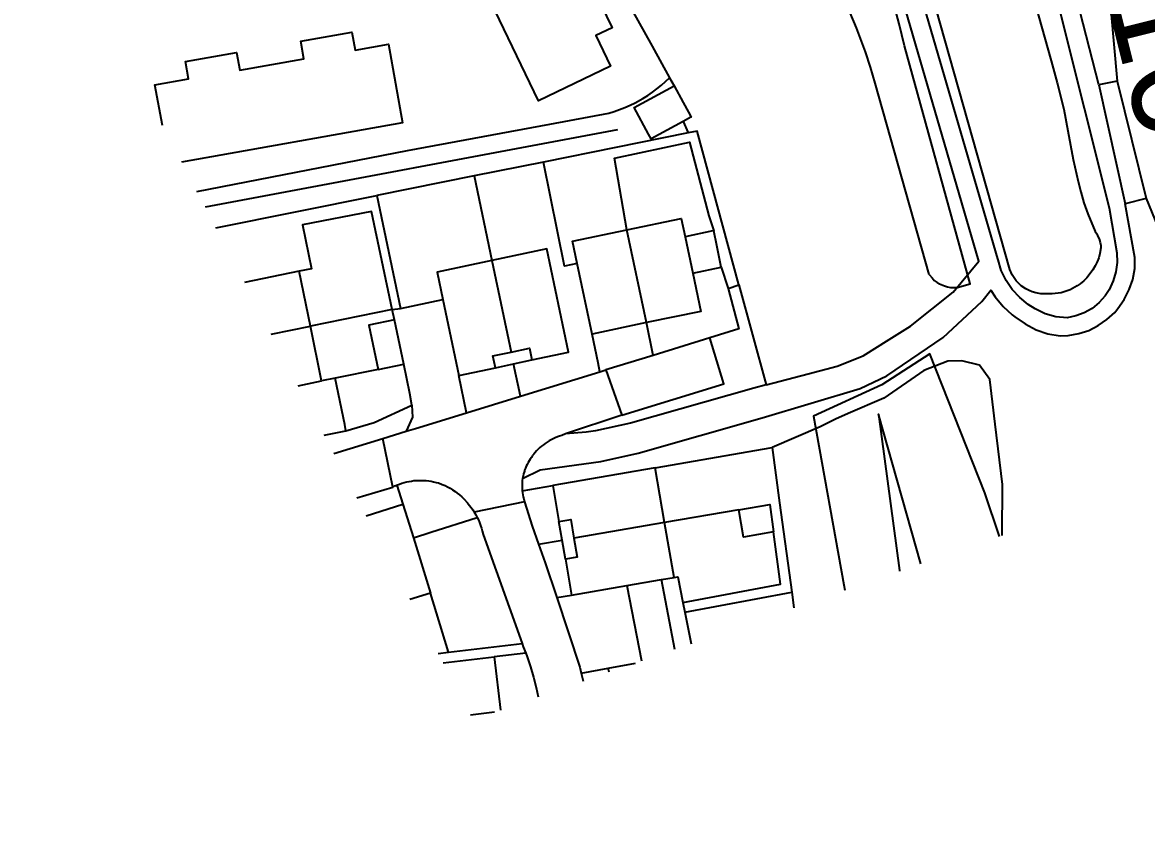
# Model space of a CAD drawing. Header units: millimetres. Extents: x 111502 to 977541, y 8702 to 1044108.
# Drawn here: x 488531.1 to 488643.5, y 238298.5 to 238380.5 of the extents above; entities that cross this region are included whole.
import ezdxf

# ---------------------------------------------------------------- set-up
doc = ezdxf.new("R2010")
doc.units = ezdxf.units.MM
doc.header["$LTSCALE"] = 0.25
doc.linetypes.add('DASHED2', pattern=[9.525, 6.35, -3.175])
doc.layers.add('E HVSS As Laid HV', color=10, linetype='Continuous')
doc.layers.add('X HVSS Site Background', color=8, linetype='Continuous')
doc.styles.add('Arial', font='arial.ttf')

# ---------------------------------------------------------------- blocks, each defined once
blk = doc.blocks.new('OS MAP 060722')
at = {"layer": 'X HVSS Site Background'}
for points in [[(-205.11, -781.99), (-200.93, -780.9), (-198.03, -780.14), (-195.43, -779.1), (-192.84, -777.48), (-190.7, -776.12), (-186.43, -772.75), (-183.87, -769.65), (-195.28, -730.41)], [(-188.83, -770.96), (-188.53, -771.31), (-188.33, -771.56), (-188.03, -771.76), (-187.78, -771.91), (-187.28, -772.11), (-186.98, -772.21), (-186.68, -772.26), (-186.03, -772.26), (-184.73, -771.91), (-191.28, -748.11), (-191.83, -745.91), (-192.33, -744.06)], [(-188.83, -770.96), (-194.23, -751.86), (-194.68, -750.26), (-195.18, -748.71), (-196.08, -746.31), (-196.73, -744.81)], [(-236.33, -720.43), (-230.99, -729.67), (-224.66, -736), (-223, -736.49), (-216.52, -748.16), (-214.77, -751.31)], [(-178.38, -734.26), (-170.83, -764.31), (-170.08, -768.81), (-170.03, -769.76), (-170.18, -770.71), (-170.43, -771.61), (-170.83, -772.51), (-171.23, -773.11), (-171.83, -773.76), (-172.53, -774.36), (-173.33, -774.81), (-174.18, -775.11), (-175.03, -775.31), (-176.18, -775.21), (-177.23, -774.91), (-178.23, -774.41), (-178.93, -773.96), (-179.78, -773.26), (-180.53, -772.46), (-181.13, -771.56), (-181.63, -770.56), (-181.93, -769.51), (-181.98, -769.41), (-193.48, -729.86)], [(-171.78, -768.86), (-171.88, -769.31), (-172.03, -769.71), (-172.23, -770.11), (-172.48, -770.51), (-172.83, -771.01), (-173.08, -771.31), (-173.38, -771.61), (-173.73, -771.91), (-174.03, -772.11), (-174.73, -772.51), (-175.63, -772.81), (-176.53, -772.91), (-177.68, -772.91), (-178.18, -772.81), (-178.53, -772.71), (-178.83, -772.56), (-179.18, -772.41), (-179.63, -772.11), (-180.13, -771.61), (-180.53, -771.01), (-180.78, -770.46), (-192.33, -729.56)], [(-180.38, -736.31), (-176.63, -749.61), (-176.03, -751.81), (-175.38, -754.46), (-174.98, -756.61), (-174.43, -759.46), (-173.93, -761.66), (-173.68, -762.71), (-173.38, -763.81), (-172.98, -764.91), (-172.23, -766.66), (-172.08, -766.91), (-171.98, -767.16), (-171.83, -767.41), (-171.73, -767.76), (-171.68, -768.06), (-171.68, -768.31), (-171.78, -768.86)], [(-171.88, -752.01), (-176.58, -733.71)], [(-171.63, -733.86), (-170.03, -751.66)], [(-224.39, -742.41), (-222.77, -741.62), (-220.51, -746.31), (-222.13, -747.09), (-220.66, -750.15), (-227.87, -753.62), (-233.08, -742.79), (-225.88, -739.32), (-224.39, -742.41)], [(-265.45, -756.09), (-266.2, -752.03), (-262.84, -751.42), (-263.16, -749.67), (-258.06, -748.78), (-257.73, -750.56), (-251.32, -749.43), (-251.62, -747.66), (-246.52, -746.75), (-246.2, -748.55), (-242.85, -747.95), (-241.45, -755.82), (-263.55, -759.74)], [(-262.01, -762.69), (-240.96, -758.58), (-226.74, -755.96), (-220.85, -754.83), (-220.31, -754.67), (-219.77, -754.48), (-219.24, -754.28), (-218.72, -754.05), (-218.21, -753.8), (-217.43, -753.37), (-216.95, -753.07), (-216.48, -752.75), (-216.03, -752.41), (-215.58, -752.05), (-214.77, -751.31)], [(-214.77, -751.31), (-214.32, -752.11)], [(-213.41, -755.67), (-216.61, -757.42), (-216.88, -756.94), (-218.32, -754.29), (-214.32, -752.11)], [(-214.32, -752.11), (-214.32, -752.12), (-213.41, -753.77), (-212.87, -754.75), (-212.61, -755.23), (-212.65, -755.25), (-213.41, -755.67)], [(-170.03, -751.66), (-171.88, -752.01)], [(-171.88, -752.01), (-169.23, -763.91)], [(-170.03, -751.66), (-167.13, -763.36)], [(-213.41, -755.67), (-212.92, -756.82)], [(-219.97, -756.5), (-261.19, -764.24)], [(-212.92, -756.82), (-227.37, -759.73)], [(-207.85, -772), (-212.02, -756.64), (-212.92, -756.82)], [(-219.03, -766.51), (-220.27, -759.35), (-212.79, -757.75), (-210.84, -765.1), (-210.36, -766.6)], [(-227.37, -759.73), (-234.31, -761.12)], [(-224, -769.87), (-225.27, -770.14), (-227.37, -759.73)], [(-234.31, -761.12), (-244.01, -763.07)], [(-234.31, -761.12), (-232.53, -769.57)], [(-260.11, -766.32), (-244.01, -763.07)], [(-244.01, -763.07), (-241.67, -774.38)], [(-167.13, -763.36), (-169.23, -763.91)], [(-167.13, -763.36), (-159.43, -782.16), (-157.97, -788.85)], [(-242.49, -774.47), (-244.56, -764.66), (-251.45, -766.02), (-250.56, -770.41), (-251.77, -770.65)], [(-229.46, -791.36), (-227.69, -790.49), (-221.65, -789.65), (-217.91, -788.82), (-205.51, -785.29), (-195.73, -782.37), (-193.04, -781.09), (-187.44, -777.26), (-183.57, -773.67), (-182.65, -772.52), (-182.23, -773.21), (-181.43, -774.16), (-180.53, -775.01), (-180.28, -775.21), (-179.23, -775.91), (-178.13, -776.51), (-176.98, -776.91), (-175.73, -777.11), (-174.93, -777.06), (-173.88, -776.86), (-172.88, -776.56), (-171.93, -776.06), (-171.08, -775.46), (-170.28, -774.76), (-169.98, -774.36), (-169.33, -773.46), (-168.83, -772.46), (-168.48, -771.46), (-168.28, -770.36), (-168.28, -769.26), (-169.23, -763.91)], [(-219.03, -766.51), (-213.6, -765.38), (-213.21, -767.2)], [(-224, -769.87), (-224.46, -767.65), (-219.03, -766.51)], [(-217.09, -775.78), (-219.03, -766.51)], [(-210.36, -766.6), (-210.43, -766.62), (-213.21, -767.2)], [(-213.21, -767.2), (-212.46, -770.83)], [(-209.6, -770.23), (-210.05, -768.07), (-210.36, -766.6)], [(-228.53, -779.51), (-224.86, -778.74), (-227.04, -768.41), (-232.53, -769.57)], [(-232.53, -769.57), (-238.01, -770.72), (-237.42, -773.48)], [(-232.53, -769.57), (-230.6, -778.72)], [(-222.52, -776.92), (-224, -769.87)], [(-212.46, -770.83), (-209.6, -770.23)], [(-209.6, -770.23), (-208.91, -772.38)], [(-251.77, -770.65), (-257.26, -771.76)], [(-250.66, -776.13), (-251.77, -770.65)], [(-212.46, -770.83), (-211.66, -774.65), (-217.09, -775.78)], [(-208.91, -772.38), (-207.84, -776.41), (-210.75, -777.3)], [(-208.91, -772.38), (-207.85, -772)], [(-207.85, -772), (-205.11, -781.99)], [(-241.67, -774.38), (-237.42, -773.48)], [(-237.42, -773.48), (-235.83, -781.05)], [(-242.49, -774.47), (-250.66, -776.13)], [(-242.49, -774.47), (-241.67, -774.38)], [(-242.27, -775.49), (-242.49, -774.47)], [(-254.57, -776.92), (-250.66, -776.13)], [(-249.55, -781.61), (-250.66, -776.13)], [(-242.27, -775.49), (-244.82, -776.03), (-243.89, -780.45)], [(-241.34, -779.93), (-242.27, -775.49)], [(-217.09, -775.78), (-222.52, -776.92)], [(-216.41, -779.05), (-217.09, -775.78)], [(-221.92, -779.78), (-222.52, -776.92)], [(-219.54, -785.02), (-209.34, -781.88), (-210.75, -777.3)], [(-210.75, -777.3), (-216.41, -779.05)], [(-230.6, -778.72), (-228.78, -778.34), (-228.53, -779.51)], [(-232.18, -780.28), (-232.43, -779.11), (-230.6, -778.72)], [(-230.35, -779.89), (-228.53, -779.51)], [(-216.41, -779.05), (-221.14, -780.5)], [(-181.8, -797.14), (-183.26, -792.8), (-188.76, -778.89), (-193.57, -782), (-200.38, -785.13), (-197.36, -801.97), (-197.24, -802.51)], [(-243.89, -780.45), (-248.18, -781.33)], [(-243.89, -780.45), (-243.89, -780.46), (-241.34, -779.93)], [(-240.53, -784.03), (-240.72, -782.86), (-241.34, -779.93)], [(-235.83, -781.05), (-232.18, -780.28)], [(-232.18, -780.28), (-230.35, -779.89)], [(-229.67, -783.13), (-230.35, -779.89)], [(-229.67, -783.13), (-221.73, -780.68)], [(-221.73, -780.68), (-221.92, -779.78)], [(-221.73, -780.68), (-221.14, -780.5)], [(-221.14, -780.5), (-219.54, -785.02)], [(-181.52, -797.04), (-181.49, -791.97), (-182.24, -785.92), (-182.75, -781.46), (-183.79, -780.03), (-185.55, -779.61), (-186.96, -779.62), (-189.37, -780.57), (-193.34, -783.33), (-196.91, -784.86), (-198.17, -785.42), (-199.73, -786.19), (-204.52, -788.27)], [(-251.87, -782.08), (-249.55, -781.61)], [(-248.18, -781.33), (-249.55, -781.61)], [(-247.12, -786.6), (-247.23, -785.97), (-248.18, -781.33)], [(-235.05, -784.78), (-235.83, -781.05)], [(-205.11, -781.99), (-206.36, -782.32), (-218.67, -785.82), (-222.18, -786.6), (-223.12, -786.72), (-225.16, -786.89)], [(-247.12, -786.6), (-244.3, -785.76), (-240.53, -784.03)], [(-240.53, -784.03), (-240.46, -785.21), (-241.09, -786.64)], [(-235.05, -784.78), (-229.67, -783.13)], [(-241.09, -786.64), (-240.15, -786.35), (-235.05, -784.78)], [(-219.54, -785.02), (-225.16, -786.89)], [(-189.67, -799.88), (-193.88, -784.92), (-191.8, -800.56), (-191.79, -800.62)], [(-249.28, -787.04), (-247.12, -786.6)], [(-248.33, -788.86), (-243.43, -787.36)], [(-243.43, -787.36), (-241.09, -786.64)], [(-242.43, -792.21), (-243.43, -787.36)], [(-225.16, -786.89), (-225.55, -787.05), (-225.77, -787.12), (-225.98, -787.2), (-226.2, -787.28), (-226.41, -787.38), (-226.61, -787.48), (-226.81, -787.6), (-227.01, -787.72), (-227.2, -787.84), (-227.38, -787.98), (-227.56, -788.12), (-227.73, -788.27), (-227.92, -788.45), (-228.06, -788.6), (-228.2, -788.75), (-228.34, -788.91), (-228.46, -789.07), (-228.58, -789.24), (-228.7, -789.41), (-228.81, -789.58), (-228.91, -789.76), (-229.01, -789.95), (-229.09, -790.13), (-229.17, -790.32), (-229.25, -790.51), (-229.28, -790.61), (-229.31, -790.71), (-229.37, -790.9), (-229.41, -791.1), (-229.46, -791.36)], [(-216.21, -790.28), (-204.52, -788.27)], [(-204.52, -788.27), (-203.77, -793.78), (-202.56, -802.71)], [(-216.21, -790.28), (-226.44, -792.04)], [(-215.26, -795.76), (-216.21, -790.28)], [(-242.01, -792.01), (-241.98, -792), (-241.75, -791.91), (-241.52, -791.83), (-241.28, -791.76), (-241.04, -791.7), (-240.8, -791.65), (-240.56, -791.61), (-240.31, -791.57), (-240.07, -791.55), (-239.82, -791.54), (-239.57, -791.54), (-239.33, -791.55), (-239.08, -791.56), (-238.84, -791.59), (-238.59, -791.63), (-238.35, -791.68), (-238.11, -791.74), (-237.87, -791.8), (-237.48, -791.94), (-237.21, -792.05), (-236.95, -792.18), (-236.7, -792.32), (-236.45, -792.47), (-236.21, -792.64), (-235.98, -792.81), (-235.76, -793), (-235.54, -793.19), (-235.33, -793.4), (-234.97, -793.79), (-234.78, -794.01), (-234.61, -794.24), (-234.44, -794.48), (-234.29, -794.73)], [(-229.46, -791.36), (-229.49, -791.56), (-229.5, -791.77), (-229.51, -791.98), (-229.51, -792.18), (-229.51, -792.39), (-229.49, -792.57)], [(-246.01, -793.3), (-242.43, -792.21)], [(-242.43, -792.21), (-242.21, -792.1), (-242.01, -792.01)], [(-242.01, -792.01), (-241.41, -793.93)], [(-229.49, -792.57), (-226.44, -792.04)], [(-229.49, -792.57), (-229.49, -792.59), (-229.47, -792.8), (-229.43, -793), (-229.39, -793.2), (-229.34, -793.4), (-229.26, -793.68)], [(-226.44, -792.04), (-225.82, -795.66)], [(-245.08, -795.07), (-241.41, -793.93)], [(-241.41, -793.93), (-240.36, -797.29)], [(-229.26, -793.68), (-234.29, -794.73)], [(-229.26, -793.68), (-228.5, -796.12), (-227.86, -797.93)], [(-207.86, -794.48), (-204.76, -793.95), (-204.39, -796.7)], [(-240.36, -797.29), (-238.64, -796.73), (-234, -795.24)], [(-234.29, -794.73), (-234.14, -794.98), (-234, -795.24)], [(-234, -795.24), (-233.88, -795.5), (-233.76, -795.76), (-233.66, -796.04), (-233.57, -796.31), (-233.49, -796.59), (-233.4, -796.96), (-229.51, -807.85)], [(-207.86, -794.48), (-215.26, -795.76)], [(-204.39, -796.7), (-207.39, -797.22), (-207.86, -794.48)], [(-225.82, -795.66), (-224.64, -795.46), (-224.32, -797.32)], [(-225.5, -797.52), (-225.82, -795.66)], [(-215.26, -795.76), (-224.32, -797.32)], [(-214.32, -801.24), (-215.26, -795.76)], [(-240.36, -797.29), (-238.65, -802.8)], [(-227.86, -797.93), (-225.5, -797.52)], [(-225.17, -799.42), (-225.5, -797.52)], [(-224.32, -797.32), (-223.99, -799.22), (-225.17, -799.42)], [(-213.43, -803.73), (-203.69, -801.91), (-204.39, -796.7)], [(-227.86, -797.93), (-227.21, -799.77), (-226.03, -803.25)], [(-225.17, -799.42), (-224.56, -803)], [(-219.04, -802.05), (-215.59, -801.46)], [(-215.59, -801.46), (-214.32, -801.24)], [(-214.23, -808.43), (-215.59, -801.46)], [(-214.32, -801.24), (-213.93, -801.17), (-213.43, -803.73)], [(-238.65, -802.8), (-240.71, -803.44)], [(-236.86, -808.72), (-238.65, -802.8)], [(-226.03, -803.25), (-224.56, -803)], [(-224.56, -803), (-219.04, -802.05)], [(-219.04, -802.05), (-217.58, -809.59)], [(-213.24, -804.71), (-202.56, -802.71)], [(-202.56, -802.71), (-202.34, -804.29)], [(-226.03, -803.25), (-223.72, -810.21), (-223.59, -810.81)], [(-213.43, -803.73), (-213.24, -804.71)], [(-213.24, -804.71), (-212.62, -807.87)], [(-237.88, -808.85), (-236.86, -808.72)], [(-236.86, -808.72), (-229.51, -807.85)], [(-229.51, -807.85), (-229.39, -808.18), (-229.14, -808.81)], [(-237.4, -809.77), (-232.3, -809.18)], [(-229.14, -808.81), (-232.3, -809.18)], [(-232.3, -809.18), (-231.67, -814.5)], [(-229.14, -808.81), (-229, -809.17), (-228.66, -810.18), (-228.36, -811.2), (-228.09, -812.23), (-227.89, -813.18)], [(-220.9, -810.31), (-218.19, -809.8)], [(-223.59, -810.81), (-220.9, -810.31)], [(-223.59, -810.81), (-223.39, -811.62)], [(-220.82, -810.72), (-220.9, -810.31)], [(-232.28, -814.71), (-234.67, -814.99)]]:
    blk.add_lwpolyline(points, dxfattribs=at)

msp = doc.modelspace()

# ---------------------------------------------------------------- linework, layer by layer
at = {"lineweight": 0}
msp.add_circle((488727.82, 239008.33), 11388.42, dxfattribs=at)

# ---------------------------------------------------------------- block references
at = {"layer": 'E HVSS As Laid HV', "linetype": 'DASHED2', "lineweight": 0}
msp.add_blockref('OS MAP 060722', (488810.58, 239126.31), dxfattribs=at)

# ---------------------------------------------------------------- texts
at = {"lineweight": 0, "insert": (488646.8, 238394.7), "char_height": 10, "attachment_point": 1, "rotation": 284.0536, "style": 'Arial'}
msp.add_mtext_dynamic_manual_height_columns('V10 Brickhill St', width=224.2401, gutter_width=10, heights=[0], dxfattribs=at)

doc.saveas('drawing.dxf')
